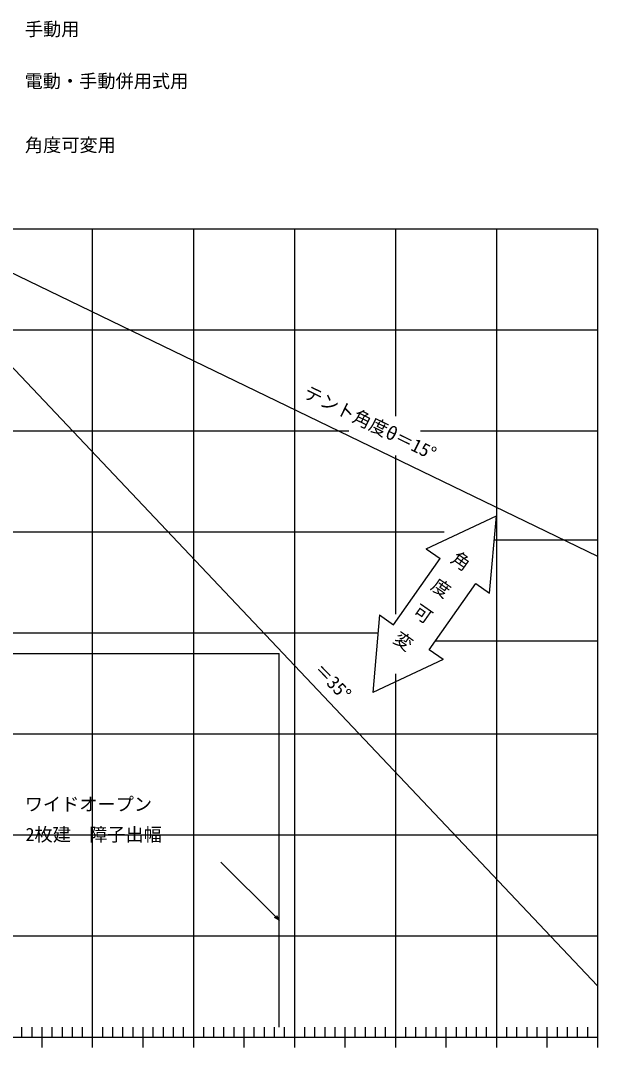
# Model space of a CAD drawing. Units: millimetres, scale not verified. Extents: x -1050 to 1050, y -1570 to 1561.
# Drawn here: x -356 to 215, y -320 to 696 of the extents above; entities that cross this region are included whole.
import ezdxf
from ezdxf.enums import TextEntityAlignment as Align

# ---------------------------------------------------------------- set-up
doc = ezdxf.new("R2010")
doc.units = ezdxf.units.MM
doc.header["$LTSCALE"] = 8
for name, color, linetype in [('0-3_YKK_12', 2, 'Continuous'), ('0-5_YKK_A1', 4, 'Continuous'), ('0-6_YKK_D', 6, 'Continuous')]:
    doc.layers.add(name, color=color, linetype=linetype)
doc.styles.add('ＭＳ ゴシック', font='')
doc.styles.get('ＭＳ ゴシック').set_extended_font_data('MS Gothic')

msp = doc.modelspace()

# ---------------------------------------------------------------- linework, layer by layer
at = {"layer": '0-3_YKK_12'}
for p, q in [((-486.083, 482), (215, -258.991)), ((-437.668, 482), (215, 166.273)), ((45.3, 173.552), (115, 206.054)), ((108.297, 129.44), (115, 206.054)), ((45.3, 173.552), (59.148, 163.855)), ((13.262, 98.323), (59.148, 163.855)), ((-0.587, 108.02), (-7.289, 31.406)), ((-0.587, 108.02), (13.262, 98.323)), ((62.411, 63.908), (-7.289, 31.406))]:
    msp.add_line(p, q, dxfattribs=at)
msp.add_lwpolyline([(62.411, 63.908), (48.563, 73.605), (94.449, 139.137), (108.297, 129.44)], dxfattribs=at)
at = {"layer": '0-5_YKK_A1'}
for p, q in [((-685, 490), (215, 490)), ((-285, 490), (-285, -310)), ((-185, 490), (-185, -310)), ((-85, 490), (-85, -310)), ((15, 490), (15, 304.714)), ((115, 490), (115, -310)), ((215, 490), (215, -310)), ((215, 390), (-685, 390)), ((-31.122, 290), (-685, 290)), ((215, 290), (39.863, 290)), ((15, 265.952), (15, 108.805)), ((63.417, 190), (-685, 190)), ((215, 182), (112.896, 182)), ((-2.863, 90), (-685, 90)), ((215, 82), (54.441, 82)), ((15, 49.8), (15, -310)), ((215, -10), (-685, -10)), ((215, -110), (-685, -110)), ((215, -210), (-685, -210)), ((-355, -300), (-355, -310)), ((-345, -300), (-345, -310)), ((-335, -300), (-335, -310)), ((-325, -300), (-325, -310)), ((-315, -300), (-315, -310)), ((-305, -300), (-305, -310)), ((-295, -300), (-295, -310)), ((-285, -300), (-285, -310)), ((-275, -300), (-275, -310)), ((-265, -300), (-265, -310)), ((-255, -300), (-255, -310)), ((-245, -300), (-245, -310)), ((-235, -300), (-235, -310)), ((-225, -300), (-225, -310)), ((-215, -300), (-215, -310)), ((-205, -300), (-205, -310)), ((-195, -300), (-195, -310)), ((-175, -300), (-175, -310)), ((-165, -300), (-165, -310)), ((-155, -300), (-155, -310)), ((-145, -300), (-145, -310)), ((-135, -300), (-135, -310)), ((-125, -300), (-125, -310)), ((-115, -300), (-115, -310)), ((-105, -300), (-105, -310)), ((-95, -300), (-95, -310)), ((-85, -300), (-85, -310)), ((-75, -300), (-75, -310)), ((-65, -300), (-65, -310)), ((-55, -300), (-55, -310)), ((-45, -300), (-45, -310)), ((-25, -300), (-25, -310)), ((-15, -300), (-15, -310)), ((-5, -300), (-5, -310)), ((5, -300), (5, -310)), ((25, -300), (25, -310)), ((35, -300), (35, -310)), ((45, -300), (45, -310)), ((55, -300), (55, -310)), ((65, -300), (65, -310)), ((75, -300), (75, -310)), ((85, -300), (85, -310)), ((95, -300), (95, -310)), ((105, -300), (105, -310)), ((115, -300), (115, -310)), ((125, -300), (125, -310)), ((135, -300), (135, -310)), ((145, -300), (145, -310)), ((155, -300), (155, -310)), ((175, -300), (175, -310)), ((185, -300), (185, -310)), ((195, -300), (195, -310)), ((205, -300), (205, -310)), ((215, -310), (-685, -310)), ((-335, -310), (-335, -320)), ((-285, -310), (-285, -320)), ((-285, -310), (-285, -320)), ((-235, -310), (-235, -320)), ((-135, -310), (-135, -320)), ((-85, -310), (-85, -320)), ((65, -310), (65, -320)), ((115, -310), (115, -320))]:
    msp.add_line(p, q, dxfattribs=at)
for points in [[(-185, -300), (-185, -310), (-185, -320)], [(-35, -300), (-35, -310), (-35, -320)], [(15, -300), (15, -310), (15, -320)], [(165, -300), (165, -310), (165, -320)], [(215, -300), (215, -310), (215, -320)], [(215, -310), (-685, -310), (-675, -310)]]:
    msp.add_lwpolyline(points, dxfattribs=at)
at = {"layer": '0-6_YKK_D'}
for p in [(-675, 70), (-100, -300)]:
    msp.add_line(p, (-100, 70), dxfattribs=at)
for points in [[(-100, -194.125), (-103.606, -190.519), (-157.65, -136.475)], [(-102.64, -189.553), (-100, -194.125), (-104.573, -191.485)]]:
    msp.add_lwpolyline(points, dxfattribs=at)

# ---------------------------------------------------------------- texts
at = {"layer": '0-3_YKK_12', "style": 'ＭＳ ゴシック'}
for s, rotation, p in [('テント角度θ＝15°', 333.819, (-78.889, 320.276)), ('角', 325, (66.512, 157.935)), ('度', 325, (46.858, 131.204)), ('可', 325, (28.863, 105.683)), ('変', 325, (9.486, 78.632)), ('＝35°', 314, (-69.439, 50.042))]:
    msp.add_text(s, height=13.2, rotation=rotation, dxfattribs=at).set_placement(p, align=Align.BOTTOM_LEFT)
at = {"layer": '0-6_YKK_D', "style": 'ＭＳ ゴシック'}
for s, p in [('手動用', (-351.739, 677.239)), ('電動・手動併用式用', (-352.045, 625.83)), ('角度可変用', (-351.739, 562.523)), ('例）ワイドオープン', (-387.904, -89.73)), ('\u3000\u30002枚建\u3000障子出幅', (-387.188, -119.778))]:
    msp.add_text(s, height=13.2, dxfattribs=at).set_placement(p, align=Align.BOTTOM_LEFT)

doc.saveas('drawing.dxf')
